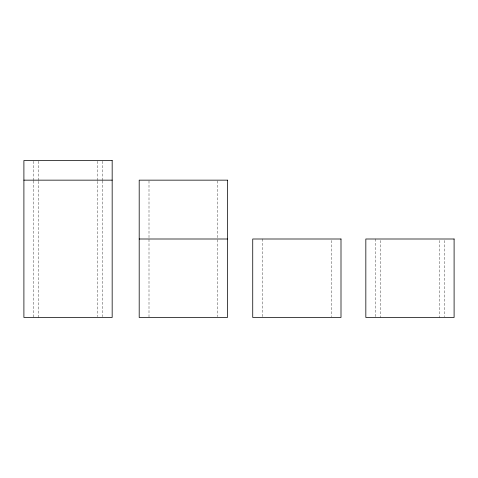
<?xml version="1.0" encoding="UTF-8"?>
<svg xmlns="http://www.w3.org/2000/svg" width="478" height="478" viewBox="0 0 478 478"><rect width="100%" height="100%" fill="white"/><g stroke="black" fill="none" stroke-linecap="round" stroke-linejoin="round"><path stroke-width="0.36" stroke-dasharray="2.39 1.79" d="M444.295 240.482L444.295 316.723M439.39 240.482L439.39 317.464M380.542 240.482L380.542 317.464M375.636 239L375.636 317.464M331.188 240.482L331.188 316.723M262.536 239L262.536 316.723M217.651 180.899L217.651 239.108M217.651 239.741L217.651 316.723M148.999 180.899L148.999 317.464M102.364 161.283L102.364 180.618M102.364 180.899L102.364 316.717M97.458 161.283L97.458 180.618M97.458 181.365L97.458 316.717M38.61 161.283L38.61 180.618M38.61 181.365L38.61 317.464M33.705 161.283L33.705 180.618M33.705 180.899L33.705 317.464"/><path stroke-width="0.72" d="M23.9 180.152L112.169 180.152M139.194 239L227.462 239M112.169 160.536L23.9 160.536L23.9 317.464L112.169 317.464L112.169 160.536M227.462 180.152L139.194 180.152L139.194 317.464L227.462 317.464L227.462 180.152M340.999 239L252.731 239L252.731 317.464L340.999 317.464L340.999 239M454.1 239L365.831 239L365.831 317.464L454.1 317.464L454.1 239"/></g></svg>
